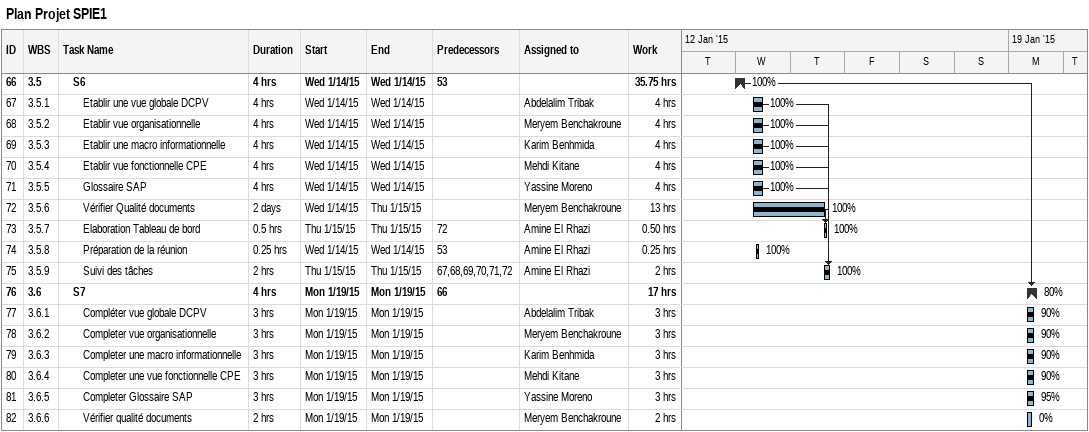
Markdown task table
Plan Projet SPIE1

| ID | WBS | Task | Duration | Start | Finish | Predecessors | Resources | % complete | Work (h) |
|---|---|---|---|---|---|---|---|---|---|
| 66 | 3.5 | **S6** | 4h | 2015-01-14 | 2015-01-14 | 53 |  | 100 | 35.75 |
| 67 | 3.5.1 | Etablir une vue globale DCPV | 4h | 2015-01-14 | 2015-01-14 |  | Abdelalim Tribak | 100 | 4 |
| 68 | 3.5.2 | Etablir vue organisationnelle | 4h | 2015-01-14 | 2015-01-14 |  | Meryem Benchakroune | 100 | 4 |
| 69 | 3.5.3 | Etablir une macro informationnelle | 4h | 2015-01-14 | 2015-01-14 |  | Karim Benhmida | 100 | 4 |
| 70 | 3.5.4 | Etablir vue fonctionnelle CPE | 4h | 2015-01-14 | 2015-01-14 |  | Mehdi Kitane | 100 | 4 |
| 71 | 3.5.5 | Glossaire SAP | 4h | 2015-01-14 | 2015-01-14 |  | Yassine Moreno | 100 | 4 |
| 72 | 3.5.6 | Vérifier Qualité documents | 2d | 2015-01-14 | 2015-01-15 |  | Meryem Benchakroune | 100 | 13 |
| 73 | 3.5.7 | Elaboration Tableau de bord | 0.5h | 2015-01-15 | 2015-01-15 | 72 | Amine El Rhazi | 100 | 0.50 |
| 74 | 3.5.8 | Préparation de la réunion | 0.25h | 2015-01-14 | 2015-01-14 | 53 | Amine El Rhazi | 100 | 0.25 |
| 75 | 3.5.9 | Suivi des tâches | 2h | 2015-01-15 | 2015-01-15 | 67, 68, 69, 70, 71, 72 | Amine El Rhazi | 100 | 2 |
| 76 | 3.6 | **S7** | 4h | 2015-01-19 | 2015-01-19 | 66 |  | 80 | 17 |
| 77 | 3.6.1 | Compléter vue globale DCPV | 3h | 2015-01-19 | 2015-01-19 |  | Abdelalim Tribak | 90 | 3 |
| 78 | 3.6.2 | Completer vue organisationnelle | 3h | 2015-01-19 | 2015-01-19 |  | Meryem Benchakroune | 90 | 3 |
| 79 | 3.6.3 | Completer une macro informationnelle | 3h | 2015-01-19 | 2015-01-19 |  | Karim Benhmida | 90 | 3 |
| 80 | 3.6.4 | Completer une vue fonctionnelle CPE | 3h | 2015-01-19 | 2015-01-19 |  | Mehdi Kitane | 90 | 3 |
| 81 | 3.6.5 | Completer Glossaire SAP | 3h | 2015-01-19 | 2015-01-19 |  | Yassine Moreno | 95 | 3 |
| 82 | 3.6.6 | Vérifier qualité documents | 2h | 2015-01-19 | 2015-01-19 |  | Meryem Benchakroune | 0 | 2 |
